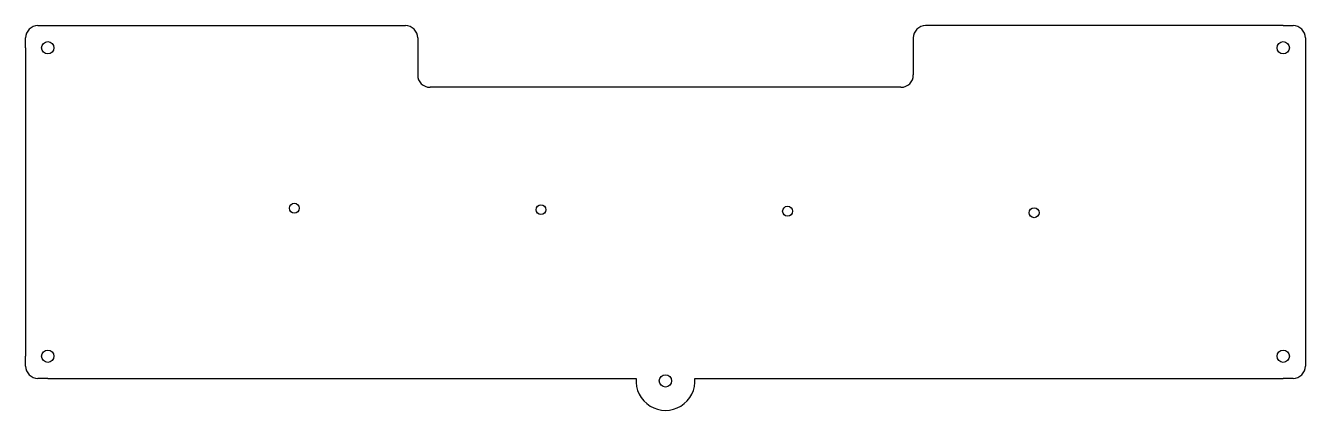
# Model space of a CAD drawing. Header units: millimetres. Extents: x 119 to 638, y 99 to 255.
import ezdxf

# ---------------------------------------------------------------- set-up
doc = ezdxf.new("R2010")
doc.units = ezdxf.units.MM

msp = doc.modelspace()

# ---------------------------------------------------------------- linework, layer by layer
for p, q in [((123.86, 255.02), (127.86, 255.02)), ((127.86, 255.02), (272.86, 255.02)), ((628.86, 255.02), (483.86, 255.02)), ((628.86, 255.02), (632.86, 255.02)), ((118.86, 246.02), (118.86, 250.02)), ((277.86, 250.02), (277.86, 235.02)), ((478.86, 250.02), (478.86, 235.02)), ((637.86, 250.02), (637.86, 246.02)), ((118.86, 246.02), (118.86, 121.02)), ((637.86, 246.02), (637.86, 121.02)), ((473.86, 230.02), (282.86, 230.02)), ((118.86, 117.02), (118.86, 121.02)), ((637.86, 121.02), (637.86, 117.02)), ((127.86, 112.02), (123.86, 112.02)), ((127.86, 112.02), (366.44, 112.02)), ((390.29, 112.02), (628.86, 112.02)), ((632.86, 112.02), (628.86, 112.02))]:
    msp.add_line(p, q)
at = {"color": 7, "linetype": 'Continuous', "lineweight": 25}
for centre in [(127.86, 246.02), (628.86, 246.02), (127.86, 121.02), (628.86, 121.02), (378.36, 111.02)]:
    msp.add_circle(centre, 2.5, dxfattribs=at)
for centre in [(227.86, 181.02), (327.86, 180.4), (427.86, 179.79), (527.86, 179.17)]:
    msp.add_circle(centre, 2)
for centre, radius, start, end in [((123.86, 250.02), 5, 90, 180), ((272.86, 250.02), 5, 0, 90), ((483.86, 250.02), 5, 90, 180), ((632.86, 250.02), 5, 0, 90), ((282.86, 235.02), 5, 180, 270), ((473.86, 235.02), 5, 270, 0), ((123.86, 117.02), 5, 180, 270), ((632.86, 117.02), 5, 270, 0), ((378.36, 111.02), 11.97, 175.2061, 4.7939)]:
    msp.add_arc(centre, radius, start, end)

doc.saveas('drawing.dxf')
